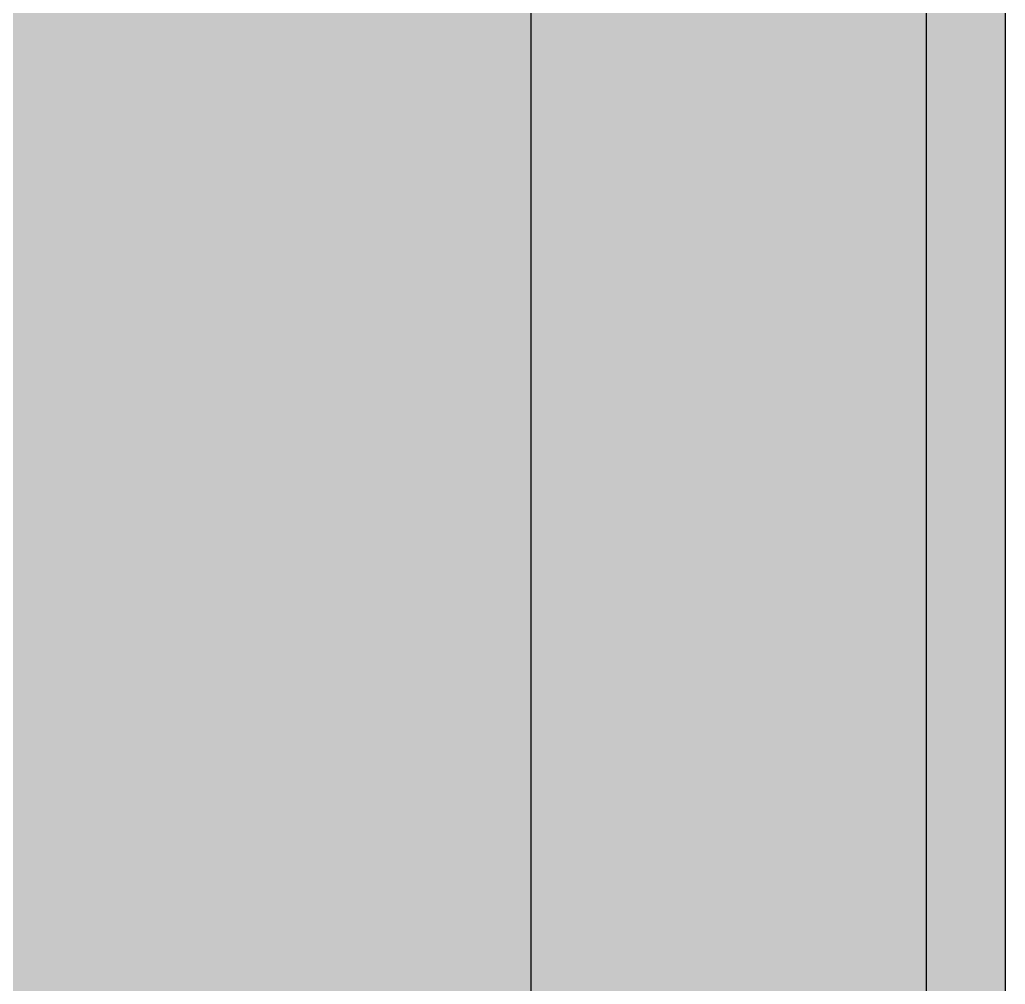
# Model space of a CAD drawing. Header units: millimetres. Extents: x 0 to 212, y 0 to 212.
# Drawn here: x 145.7 to 211.7, y 82.7 to 147.2 of the extents above; entities that cross this region are included whole.
import ezdxf

# ---------------------------------------------------------------- set-up
doc = ezdxf.new("R2010")
doc.units = ezdxf.units.MM

msp = doc.modelspace()

# ---------------------------------------------------------------- hatches: boundary and pattern name
for color, points in [(254, [(14.1633, 0.0536), (13.9878, 0.0533), (13.8125, 0.0559), (13.6373, 0.061), (13.462, 0.0686), (13.2893, 0.0787), (13.114, 0.0914), (12.9413, 0.1041), (12.7686, 0.1219), (12.5959, 0.1397), (12.4231, 0.16), (12.2504, 0.1829), (12.0777, 0.2057), (11.9075, 0.2337), (11.7373, 0.2616), (11.5672, 0.2921), (11.397, 0.3251), (11.2268, 0.3607), (11.0592, 0.3988), (10.8915, 0.4369), (10.7239, 0.4775), (10.5562, 0.5207), (10.3886, 0.5664), (10.2235, 0.6121), (10.0584, 0.6629), (9.8933, 0.7137), (9.7307, 0.7671), (9.5682, 0.8204), (9.4056, 0.8788), (9.2431, 0.9373), (9.083, 0.9982), (8.923, 1.0617), (8.763, 1.1252), (8.6055, 1.1938), (8.4455, 1.2624), (8.2906, 1.331), (8.1331, 1.4046), (7.9781, 1.4783), (7.8232, 1.5545), (7.6708, 1.6332), (7.5184, 1.7145), (7.366, 1.7958), (7.2161, 1.8796), (7.0663, 1.966), (6.919, 2.0523), (6.7716, 2.1438), (6.6243, 2.2352), (6.4795, 2.3266), (6.3348, 2.4232), (6.19, 2.5197), (6.0477, 2.6187), (5.908, 2.7178), (5.7683, 2.8194), (5.6286, 2.9235), (5.4915, 3.0302), (5.3543, 3.1369), (5.2197, 3.2461), (5.0851, 3.3579), (4.953, 3.4722), (4.8209, 3.5865), (4.6914, 3.7033), (4.5644, 3.8202), (4.4348, 3.9395), (4.3104, 4.0615), (4.1859, 4.1859), (4.0615, 4.3104), (3.9395, 4.4348), (3.8202, 4.5618), (3.7033, 4.6914), (3.5865, 4.8209), (3.4722, 4.953), (3.3579, 5.0851), (3.2487, 5.2197), (3.1369, 5.3543), (3.0302, 5.4915), (2.9235, 5.6286), (2.8194, 5.7683), (2.7178, 5.908), (2.6187, 6.0477), (2.5197, 6.19), (2.4232, 6.3348), (2.3266, 6.477), (2.2352, 6.6243), (2.1438, 6.7691), (2.0523, 6.9164), (1.966, 7.0663), (1.8796, 7.2161), (1.7958, 7.366), (1.7145, 7.5184), (1.6332, 7.6708), (1.5545, 7.8232), (1.4783, 7.9781), (1.4046, 8.1331), (1.331, 8.2906), (1.2598, 8.4455), (1.1913, 8.603), (1.1252, 8.763), (1.0592, 8.923), (0.9982, 9.083), (0.9373, 9.2431), (0.8763, 9.4056), (0.8204, 9.5682), (0.7645, 9.7307), (0.7112, 9.8933), (0.6604, 10.0584), (0.6121, 10.2235), (0.5639, 10.3911), (0.5207, 10.5562), (0.4775, 10.7239), (0.4343, 10.8915), (0.3962, 11.0592), (0.3607, 11.2268), (0.3251, 11.397), (0.2921, 11.5672), (0.2616, 11.7373), (0.2311, 11.9075), (0.2057, 12.0802), (0.1803, 12.2504), (0.1575, 12.4231), (0.1372, 12.5959), (0.1194, 12.7686), (0.1041, 12.9413), (0.0889, 13.1166), (0.0787, 13.2893), (0.0686, 13.4645), (0.061, 13.6373), (0.0559, 13.8125), (0.0508, 13.9878), (0.0508, 14.163), (0.0522, 197.6092), (0.0508, 197.7822), (0.0559, 197.9574), (0.061, 198.1327), (0.0686, 198.308), (0.0787, 198.4807), (0.0889, 198.6559), (0.1041, 198.8287), (0.1194, 199.0014), (0.1372, 199.1741), (0.1575, 199.3468), (0.1803, 199.5195), (0.2057, 199.6923), (0.2311, 199.8624), (0.2616, 200.0326), (0.2921, 200.2028), (0.3251, 200.373), (0.3607, 200.5432), (0.3962, 200.7108), (0.4343, 200.8784), (0.4775, 201.0461), (0.5207, 201.2137), (0.5639, 201.3814), (0.6121, 201.5465), (0.6604, 201.7116), (0.7112, 201.8767), (0.7645, 202.0392), (0.8204, 202.2018), (0.8763, 202.3643), (0.9373, 202.5269), (0.9982, 202.6869), (1.0592, 202.8469), (1.1252, 203.007), (1.1913, 203.1644), (1.2598, 203.3245), (1.331, 203.4794), (1.4046, 203.6369), (1.4783, 203.7918), (1.5545, 203.9468), (1.6332, 204.0992), (1.7145, 204.2516), (1.7958, 204.404), (1.8796, 204.5538), (1.966, 204.7037), (2.0523, 204.851), (2.1438, 204.9983), (2.2352, 205.1456), (2.3266, 205.2904), (2.4232, 205.4352), (2.5197, 205.58), (2.6187, 205.7222), (2.7178, 205.8619), (2.8194, 206.0016), (2.9235, 206.1413), (3.0302, 206.2785), (3.1369, 206.4156), (3.2487, 206.5503), (3.3579, 206.6849), (3.4722, 206.817), (3.5865, 206.949), (3.7033, 207.0786), (3.8202, 207.2056), (3.9395, 207.3351), (4.0615, 207.4596), (4.1859, 207.584), (4.3104, 207.7085), (4.4348, 207.8304), (4.5644, 207.9498), (4.6914, 208.0666), (4.8209, 208.1835), (4.953, 208.2978), (5.0851, 208.4121), (5.2197, 208.5213), (5.3543, 208.6331), (5.4915, 208.7397), (5.6286, 208.8464), (5.7683, 208.9506), (5.908, 209.0522), (6.0477, 209.1512), (6.19, 209.2503), (6.3348, 209.3468), (6.4795, 209.4433), (6.6243, 209.5348), (6.7716, 209.6262), (6.919, 209.7176), (7.0663, 209.804), (7.2161, 209.8904), (7.366, 209.9742), (7.5184, 210.0555), (7.6708, 210.1367), (7.8232, 210.2155), (7.9781, 210.2917), (8.1331, 210.3653), (8.2906, 210.439), (8.4455, 210.5101), (8.6055, 210.5787), (8.763, 210.6447), (8.923, 210.7108), (9.083, 210.7717), (9.2431, 210.8327), (9.4056, 210.8937), (9.5682, 210.9495), (9.7307, 211.0054), (9.8933, 211.0588), (10.0584, 211.1096), (10.2235, 211.1578), (10.3886, 211.2061), (10.5562, 211.2493), (10.7239, 211.2924), (10.8915, 211.3356), (11.0592, 211.3737), (11.2268, 211.4093), (11.397, 211.4448), (11.5672, 211.4779), (11.7373, 211.5083), (11.9075, 211.5388), (12.0777, 211.5642), (12.2504, 211.5896), (12.4231, 211.6125), (12.5959, 211.6328), (12.7686, 211.6506), (12.9413, 211.6658), (13.114, 211.6811), (13.2893, 211.6912), (13.462, 211.7014), (13.6373, 211.709), (13.8125, 211.7141), (13.9878, 211.7192), (14.163, 211.7192), (197.6078, 211.7203), (197.7822, 211.7192), (197.9574, 211.7141), (198.1327, 211.709), (198.3054, 211.7014), (198.4807, 211.6912), (198.6534, 211.6811), (198.8287, 211.6658), (199.0014, 211.6506), (199.1741, 211.6328), (199.3468, 211.6125), (199.5195, 211.5896), (199.6897, 211.5642), (199.8624, 211.5388), (200.0326, 211.5083), (200.2028, 211.4779), (200.373, 211.4448), (200.5432, 211.4093), (200.7108, 211.3737), (200.8784, 211.3356), (201.0461, 211.2924), (201.2137, 211.2493), (201.3788, 211.2061), (201.5465, 211.1578), (201.7116, 211.1096), (201.8767, 211.0588), (202.0392, 211.0054), (202.2018, 210.9495), (202.3643, 210.8937), (202.5269, 210.8327), (202.6869, 210.7717), (202.8469, 210.7108), (203.007, 210.6447), (203.167, 210.5787), (203.3245, 210.5101), (203.4794, 210.439), (203.6369, 210.3653), (203.7918, 210.2917), (203.9468, 210.2155), (204.0992, 210.1367), (204.2516, 210.0555), (204.404, 209.9742), (204.5538, 209.8904), (204.7037, 209.804), (204.8535, 209.7176), (205.0009, 209.6262), (205.1456, 209.5348), (205.293, 209.4433), (205.4352, 209.3468), (205.58, 209.2503), (205.7222, 209.1512), (205.8619, 209.0522), (206.0016, 208.9506), (206.1413, 208.8464), (206.2785, 208.7397), (206.4156, 208.6331), (206.5503, 208.5213), (206.6849, 208.4121), (206.817, 208.2978), (206.949, 208.1835), (207.0786, 208.0666), (207.2081, 207.9498), (207.3351, 207.8304), (207.4596, 207.7085), (207.584, 207.584), (207.7085, 207.4596), (207.8304, 207.3351), (207.9498, 207.2056), (208.0666, 207.0786), (208.1835, 206.949), (208.2978, 206.817), (208.4121, 206.6849), (208.5238, 206.5503), (208.6331, 206.4156), (208.7397, 206.2785), (208.8464, 206.1413), (208.9506, 206.0016), (209.0522, 205.8619), (209.1512, 205.7222), (209.2503, 205.58), (209.3468, 205.4352), (209.4433, 205.2904), (209.5348, 205.1456), (209.6262, 204.9983), (209.7176, 204.851), (209.804, 204.7037), (209.8904, 204.5538), (209.9742, 204.404), (210.0555, 204.2516), (210.1367, 204.0992), (210.2155, 203.9468), (210.2917, 203.7918), (210.3653, 203.6369), (210.439, 203.4794), (210.5076, 203.3245), (210.5762, 203.1644), (210.6447, 203.007), (210.7082, 202.8469), (210.7717, 202.6869), (210.8327, 202.5269), (210.8911, 202.3643), (210.9495, 202.2018), (211.0029, 202.0392), (211.0562, 201.8767), (211.107, 201.7116), (211.1578, 201.5465), (211.2035, 201.3814), (211.2493, 201.2137), (211.2924, 201.0461), (211.3331, 200.8784), (211.3712, 200.7108), (211.4093, 200.5432), (211.4448, 200.373), (211.4779, 200.2028), (211.5083, 200.0326), (211.5363, 199.8624), (211.5642, 199.6923), (211.5871, 199.5195), (211.6099, 199.3468), (211.6303, 199.1741), (211.648, 199.0014), (211.6658, 198.8287), (211.6785, 198.6559), (211.6912, 198.4807), (211.7014, 198.308), (211.709, 198.1327), (211.7141, 197.9574), (211.7166, 197.7822), (211.7166, 197.6069), (211.7189, 14.1647), (211.7166, 13.9878), (211.7141, 13.8125), (211.709, 13.6373), (211.7014, 13.4645), (211.6912, 13.2893), (211.6785, 13.1166), (211.6658, 12.9413), (211.648, 12.7686), (211.6303, 12.5959), (211.6099, 12.4231), (211.5871, 12.2504), (211.5642, 12.0802), (211.5363, 11.9075), (211.5083, 11.7373), (211.4779, 11.5672), (211.4448, 11.397), (211.4093, 11.2268), (211.3712, 11.0592), (211.3331, 10.8915), (211.2924, 10.7239), (211.2493, 10.5562), (211.2035, 10.3911), (211.1578, 10.2235), (211.107, 10.0584), (211.0562, 9.8933), (211.0029, 9.7307), (210.9495, 9.5682), (210.8911, 9.4056), (210.8327, 9.2431), (210.7717, 9.083), (210.7082, 8.923), (210.6447, 8.763), (210.5762, 8.603), (210.5076, 8.4455), (210.439, 8.2906), (210.3653, 8.1331), (210.2917, 7.9781), (210.2155, 7.8232), (210.1367, 7.6708), (210.0555, 7.5184), (209.9742, 7.366), (209.8904, 7.2161), (209.804, 7.0663), (209.7176, 6.9164), (209.6262, 6.7691), (209.5348, 6.6243), (209.4433, 6.477), (209.3468, 6.3348), (209.2503, 6.19), (209.1512, 6.0477), (209.0522, 5.908), (208.9506, 5.7683), (208.8464, 5.6286), (208.7397, 5.4915), (208.6331, 5.3543), (208.5238, 5.2197), (208.4121, 5.0851), (208.2978, 4.953), (208.1835, 4.8209), (208.0666, 4.6914), (207.9498, 4.5618), (207.8304, 4.4348), (207.7085, 4.3104), (207.584, 4.1859), (207.4596, 4.0615), (207.3351, 3.9395), (207.2081, 3.8202), (207.0786, 3.7033), (206.949, 3.5865), (206.817, 3.4722), (206.6849, 3.3579), (206.5503, 3.2461), (206.4156, 3.1369), (206.2785, 3.0302), (206.1413, 2.9235), (206.0016, 2.8194), (205.8619, 2.7178), (205.7222, 2.6187), (205.58, 2.5197), (205.4352, 2.4232), (205.293, 2.3266), (205.1456, 2.2352), (205.0009, 2.1438), (204.8535, 2.0523), (204.7037, 1.966), (204.5538, 1.8796), (204.404, 1.7958), (204.2516, 1.7145), (204.0992, 1.6332), (203.9468, 1.5545), (203.7918, 1.4783), (203.6369, 1.4046), (203.4794, 1.331), (203.3245, 1.2624), (203.167, 1.1938), (203.007, 1.1252), (202.8469, 1.0617), (202.6869, 0.9982), (202.5269, 0.9373), (202.3643, 0.8788), (202.2018, 0.8204), (202.0392, 0.7671), (201.8767, 0.7137), (201.7116, 0.6629), (201.5465, 0.6121), (201.3788, 0.5664), (201.2137, 0.5207), (201.0461, 0.4775), (200.8784, 0.4369), (200.7108, 0.3988), (200.5432, 0.3607), (200.373, 0.3251), (200.2028, 0.2921), (200.0326, 0.2616), (199.8624, 0.2337), (199.6897, 0.2057), (199.5195, 0.1829), (199.3468, 0.16), (199.1741, 0.1397), (199.0014, 0.1219), (198.8287, 0.1041), (198.6534, 0.0914), (198.4807, 0.0787), (198.3054, 0.0686), (198.1327, 0.061), (197.9574, 0.0559), (197.7822, 0.0533), (197.6069, 0.0533)]), (144, [(14.1633, 5.3453), (13.9344, 5.3467), (13.7084, 5.3543), (13.4849, 5.3696), (13.2613, 5.3899), (13.0378, 5.4153), (12.8194, 5.4458), (12.6009, 5.4813), (12.385, 5.522), (12.1717, 5.5702), (11.9583, 5.621), (11.7475, 5.6794), (11.5392, 5.7404), (11.3335, 5.8064), (11.1303, 5.8801), (10.9296, 5.9563), (10.729, 6.0376), (10.5334, 6.1239), (10.3378, 6.2128), (10.1473, 6.3094), (9.9593, 6.4084), (9.7714, 6.5126), (9.5885, 6.6218), (9.4082, 6.7335), (9.2304, 6.8504), (9.0576, 6.9698), (8.8849, 7.0968), (8.7173, 7.2238), (8.5522, 7.3584), (8.3896, 7.4955), (8.2321, 7.6352), (8.0772, 7.78), (7.9273, 7.9273), (7.7775, 8.0772), (7.6352, 8.2321), (7.493, 8.3922), (7.3558, 8.5522), (7.2238, 8.7173), (7.0942, 8.8875), (6.9698, 9.0576), (6.8504, 9.2329), (6.7335, 9.4107), (6.6192, 9.591), (6.5126, 9.7739), (6.4084, 9.9593), (6.3068, 10.1473), (6.2128, 10.3403), (6.1214, 10.5334), (6.035, 10.7315), (5.9538, 10.9296), (5.8776, 11.1303), (5.8064, 11.3335), (5.7404, 11.5418), (5.6769, 11.75), (5.621, 11.9583), (5.5677, 12.1717), (5.522, 12.385), (5.4813, 12.6009), (5.4432, 12.8194), (5.4127, 13.0404), (5.3873, 13.2613), (5.3696, 13.4849), (5.3543, 13.7084), (5.3467, 13.937), (5.3416, 14.163), (5.3439, 197.6092), (5.3467, 197.8355), (5.3543, 198.0616), (5.3696, 198.2851), (5.3873, 198.5086), (5.4127, 198.7321), (5.4432, 198.9506), (5.4813, 199.169), (5.522, 199.3849), (5.5677, 199.5983), (5.621, 199.8116), (5.6769, 200.0225), (5.7404, 200.2307), (5.8064, 200.4365), (5.8776, 200.6397), (5.9538, 200.8403), (6.035, 201.041), (6.1214, 201.2366), (6.2128, 201.4322), (6.3068, 201.6227), (6.4084, 201.8106), (6.5126, 201.9986), (6.6192, 202.1815), (6.7335, 202.3618), (6.8504, 202.5396), (6.9698, 202.7123), (7.0942, 202.885), (7.2238, 203.0527), (7.3558, 203.2178), (7.493, 203.3803), (7.6352, 203.5378), (7.7775, 203.6928), (7.9273, 203.8426), (8.0772, 203.9925), (8.2321, 204.1347), (8.3896, 204.277), (8.5522, 204.4141), (8.7173, 204.5462), (8.8849, 204.6757), (9.0576, 204.8002), (9.2304, 204.9196), (9.4082, 205.0364), (9.5885, 205.1507), (9.7714, 205.2574), (9.9593, 205.3615), (10.1473, 205.4631), (10.3378, 205.5571), (10.5334, 205.6486), (10.729, 205.7349), (10.9296, 205.8162), (11.1303, 205.8924), (11.3335, 205.9635), (11.5392, 206.0296), (11.7475, 206.0931), (11.9583, 206.1489), (12.1717, 206.2023), (12.385, 206.248), (12.6009, 206.2886), (12.8194, 206.3267), (13.0378, 206.3572), (13.2613, 206.3826), (13.4849, 206.4004), (13.7084, 206.4156), (13.9344, 206.4233), (14.163, 206.4283), (197.6078, 206.4286), (197.833, 206.4233), (198.0616, 206.4156), (198.2851, 206.4004), (198.5086, 206.3826), (198.7296, 206.3572), (198.9506, 206.3267), (199.169, 206.2886), (199.3849, 206.248), (199.5983, 206.2023), (199.8116, 206.1489), (200.0199, 206.0931), (200.2282, 206.0296), (200.4365, 205.9635), (200.6397, 205.8924), (200.8403, 205.8162), (201.0385, 205.7349), (201.2366, 205.6486), (201.4296, 205.5571), (201.6227, 205.4631), (201.8106, 205.3615), (201.996, 205.2574), (202.1789, 205.1507), (202.3593, 205.0364), (202.5371, 204.9196), (202.7123, 204.8002), (202.8825, 204.6757), (203.0527, 204.5462), (203.2178, 204.4141), (203.3778, 204.277), (203.5378, 204.1347), (203.6928, 203.9925), (203.8426, 203.8426), (203.9899, 203.6928), (204.1347, 203.5378), (204.2744, 203.3803), (204.4116, 203.2178), (204.5462, 203.0527), (204.6732, 202.885), (204.8002, 202.7123), (204.9196, 202.5396), (205.0364, 202.3618), (205.1482, 202.1815), (205.2574, 201.9986), (205.3615, 201.8106), (205.4606, 201.6227), (205.5571, 201.4322), (205.646, 201.2366), (205.7324, 201.041), (205.8137, 200.8403), (205.8899, 200.6397), (205.9635, 200.4365), (206.0296, 200.2307), (206.0905, 200.0225), (206.1489, 199.8116), (206.1997, 199.5983), (206.248, 199.3849), (206.2886, 199.169), (206.3242, 198.9506), (206.3547, 198.7321), (206.3801, 198.5086), (206.4004, 198.2851), (206.4156, 198.0616), (206.4233, 197.8355), (206.4258, 197.6069), (206.4272, 14.1647), (206.4233, 13.937), (206.4156, 13.7084), (206.4004, 13.4849), (206.3801, 13.2613), (206.3547, 13.0404), (206.3242, 12.8194), (206.2886, 12.6009), (206.248, 12.385), (206.1997, 12.1717), (206.1489, 11.9583), (206.0905, 11.75), (206.0296, 11.5418), (205.9635, 11.3335), (205.8899, 11.1303), (205.8137, 10.9296), (205.7324, 10.7315), (205.646, 10.5334), (205.5571, 10.3403), (205.4606, 10.1473), (205.3615, 9.9593), (205.2574, 9.7739), (205.1482, 9.591), (205.0364, 9.4107), (204.9196, 9.2329), (204.8002, 9.0576), (204.6732, 8.8875), (204.5462, 8.7173), (204.4116, 8.5522), (204.2744, 8.3922), (204.1347, 8.2321), (203.9899, 8.0772), (203.8426, 7.9273), (203.6928, 7.78), (203.5378, 7.6352), (203.3778, 7.4955), (203.2178, 7.3584), (203.0527, 7.2238), (202.8825, 7.0968), (202.7123, 6.9698), (202.5371, 6.8504), (202.3593, 6.7335), (202.1789, 6.6218), (201.996, 6.5126), (201.8106, 6.4084), (201.6227, 6.3094), (201.4296, 6.2128), (201.2366, 6.1239), (201.0385, 6.0376), (200.8403, 5.9563), (200.6397, 5.8801), (200.4365, 5.8064), (200.2282, 5.7404), (200.0199, 5.6794), (199.8116, 5.621), (199.5983, 5.5702), (199.3849, 5.522), (199.169, 5.4813), (198.9506, 5.4458), (198.7296, 5.4153), (198.5086, 5.3899), (198.2851, 5.3696), (198.0616, 5.3543), (197.833, 5.3467), (197.6069, 5.3442)]), (254, [(31.8022, 179.9703), (179.9689, 179.9703), (179.9689, 31.8036), (31.8022, 31.8036)])]:
    msp.add_hatch(color=color).paths.add_polyline_path(points)
h = msp.add_hatch(color=59)
edge = h.paths.add_edge_path()
edge.add_line((158.2279, 84.7905), (158.5493, 84.7928))
edge.add_line((158.5493, 84.7928), (158.8694, 84.8004))
edge.add_line((158.8694, 84.8004), (159.1843, 84.8157))
edge.add_line((159.1843, 84.8157), (159.4942, 84.8385))
edge.add_line((159.4942, 84.8385), (159.8016, 84.8639))
edge.add_line((159.8016, 84.8639), (160.1064, 84.8995))
edge.add_line((160.1064, 84.8995), (160.4061, 84.9401))
edge.add_line((160.4061, 84.9401), (160.7033, 84.9859))
edge.add_line((160.7033, 84.9859), (160.9954, 85.0417))
edge.add_line((160.9954, 85.0417), (161.2824, 85.1027))
edge.add_line((161.2824, 85.1027), (161.5669, 85.1687))
edge.add_line((161.5669, 85.1687), (161.8463, 85.2449))
edge.add_line((161.8463, 85.2449), (162.1206, 85.3288))
edge.add_line((162.1206, 85.3288), (162.3924, 85.4177))
edge.add_line((162.3924, 85.4177), (162.6591, 85.5142))
edge.add_line((162.6591, 85.5142), (162.9232, 85.6209))
edge.add_line((162.9232, 85.6209), (163.1823, 85.7326))
edge.add_line((163.1823, 85.7326), (163.4363, 85.852))
edge.add_line((163.4363, 85.852), (163.6852, 85.9815))
edge.add_line((163.6852, 85.9815), (163.9291, 86.1187))
edge.add_line((163.9291, 86.1187), (164.1704, 86.2635))
edge.add_line((164.1704, 86.2635), (164.4066, 86.4159))
edge.add_line((164.4066, 86.4159), (164.6377, 86.5784))
edge.add_line((164.6377, 86.5784), (164.8638, 86.7486))
edge.add_line((164.8638, 86.7486), (165.0873, 86.9264))
edge.add_line((165.0873, 86.9264), (165.3032, 87.1144))
edge.add_line((165.3032, 87.1144), (165.5166, 87.3125))
edge.add_line((165.5166, 87.3125), (165.7248, 87.5182))
edge.add_line((165.7248, 87.5182), (165.928, 87.7316))
edge.add_line((165.928, 87.7316), (166.1236, 87.9551))
edge.add_line((166.1236, 87.9551), (166.3167, 88.1888))
edge.add_line((166.3167, 88.1888), (166.5046, 88.4326))
edge.add_line((166.5046, 88.4326), (166.6875, 88.6841))
edge.add_line((166.6875, 88.6841), (166.8653, 88.9483))
edge.add_line((166.8653, 88.9483), (167.038, 89.22))
edge.add_line((167.038, 89.22), (167.2057, 89.502))
edge.add_line((167.2057, 89.502), (167.3682, 89.7941))
edge.add_line((167.3682, 89.7941), (167.5232, 90.0963))
edge.add_line((167.5232, 90.0963), (167.6756, 90.4088))
edge.add_line((167.6756, 90.4088), (167.8203, 90.7339))
edge.add_line((167.8203, 90.7339), (167.9626, 91.0666))
edge.add_line((167.9626, 91.0666), (168.0972, 91.4121))
edge.add_line((168.0972, 91.4121), (168.2267, 91.7677))
edge.add_line((168.2267, 91.7677), (168.3512, 92.1334))
edge.add_line((168.3512, 92.1334), (168.468, 92.5093))
edge.add_line((168.468, 92.5093), (168.5823, 92.898))
edge.add_line((168.5823, 92.898), (168.689, 93.2993))
edge.add_line((168.689, 93.2993), (168.7906, 93.7108))
edge.add_line((168.7906, 93.7108), (168.8846, 94.1324))
edge.add_line((168.8846, 94.1324), (168.976, 94.5667))
edge.add_line((168.976, 94.5667), (169.0599, 95.0112))
edge.add_line((169.0599, 95.0112), (169.1361, 95.471))
edge.add_line((169.1361, 95.471), (169.2097, 95.9409))
edge.add_line((169.2097, 95.9409), (169.2732, 96.4209))
edge.add_line((169.2732, 96.4209), (169.3342, 96.9162))
edge.add_line((169.3342, 96.9162), (169.3875, 97.4217))
edge.add_line((169.3875, 97.4217), (169.4358, 97.9424))
edge.add_line((169.4358, 97.9424), (169.4764, 98.4733))
edge.add_line((169.4764, 98.4733), (169.512, 99.0168))
edge.add_line((169.512, 99.0168), (169.5399, 99.5756))
edge.add_line((169.5399, 99.5756), (169.5628, 100.1446))
edge.add_line((169.5628, 100.1446), (169.5806, 100.7288))
edge.add_line((169.5806, 100.7288), (169.5882, 101.3231))
edge.add_line((169.5882, 101.3231), (169.5933, 101.9327))
edge.add_line((169.5933, 101.9327), (169.5882, 102.5423))
edge.add_line((169.5882, 102.5423), (169.5806, 103.1392))
edge.add_line((169.5806, 103.1392), (169.5628, 103.7209))
edge.add_line((169.5628, 103.7209), (169.5399, 104.2924))
edge.add_line((169.5399, 104.2924), (169.512, 104.8487))
edge.add_line((169.512, 104.8487), (169.4764, 105.3922))
edge.add_line((169.4764, 105.3922), (169.4358, 105.9256))
edge.add_line((169.4358, 105.9256), (169.3875, 106.4438))
edge.add_line((169.3875, 106.4438), (169.3342, 106.9518))
edge.add_line((169.3342, 106.9518), (169.2732, 107.4445))
edge.add_line((169.2732, 107.4445), (169.2097, 107.9271))
edge.add_line((169.2097, 107.9271), (169.1361, 108.397))
edge.add_line((169.1361, 108.397), (169.0599, 108.8542))
edge.add_line((169.0599, 108.8542), (168.976, 109.3013))
edge.add_line((168.976, 109.3013), (168.8846, 109.7356))
edge.add_line((168.8846, 109.7356), (168.7906, 110.1573))
edge.add_line((168.7906, 110.1573), (168.689, 110.5687))
edge.add_line((168.689, 110.5687), (168.5823, 110.9701))
edge.add_line((168.5823, 110.9701), (168.468, 111.3561))
edge.add_line((168.468, 111.3561), (168.3512, 111.7346))
edge.add_line((168.3512, 111.7346), (168.2267, 112.1004))
edge.add_line((168.2267, 112.1004), (168.0972, 112.456))
edge.add_line((168.0972, 112.456), (167.9626, 112.8014))
edge.add_line((167.9626, 112.8014), (167.8203, 113.1341))
edge.add_line((167.8203, 113.1341), (167.6756, 113.4593))
edge.add_line((167.6756, 113.4593), (167.5232, 113.7717))
edge.add_line((167.5232, 113.7717), (167.3682, 114.0739))
edge.add_line((167.3682, 114.0739), (167.2057, 114.366))
edge.add_line((167.2057, 114.366), (167.038, 114.648))
edge.add_line((167.038, 114.648), (166.8653, 114.9198))
edge.add_line((166.8653, 114.9198), (166.6875, 115.1839))
edge.add_line((166.6875, 115.1839), (166.5046, 115.4354))
edge.add_line((166.5046, 115.4354), (166.3167, 115.6792))
edge.add_line((166.3167, 115.6792), (166.1236, 115.9129))
edge.add_line((166.1236, 115.9129), (165.928, 116.1364))
edge.add_line((165.928, 116.1364), (165.7248, 116.3498))
edge.add_line((165.7248, 116.3498), (165.5166, 116.5555))
edge.add_line((165.5166, 116.5555), (165.3032, 116.7536))
edge.add_line((165.3032, 116.7536), (165.0873, 116.9416))
edge.add_line((165.0873, 116.9416), (164.8638, 117.1194))
edge.add_line((164.8638, 117.1194), (164.6377, 117.2896))
edge.add_line((164.6377, 117.2896), (164.4066, 117.4521))
edge.add_line((164.4066, 117.4521), (164.1704, 117.6045))
edge.add_line((164.1704, 117.6045), (163.9291, 117.7493))
edge.add_line((163.9291, 117.7493), (163.6852, 117.8865))
edge.add_line((163.6852, 117.8865), (163.4363, 118.016))
edge.add_line((163.4363, 118.016), (163.1823, 118.1354))
edge.add_line((163.1823, 118.1354), (162.9232, 118.2472))
edge.add_line((162.9232, 118.2472), (162.6591, 118.3538))
edge.add_line((162.6591, 118.3538), (162.3924, 118.4504))
edge.add_line((162.3924, 118.4504), (162.1206, 118.5418))
edge.add_line((162.1206, 118.5418), (161.8463, 118.6231))
edge.add_line((161.8463, 118.6231), (161.5669, 118.6993))
edge.add_line((161.5669, 118.6993), (161.2824, 118.7653))
edge.add_line((161.2824, 118.7653), (160.9954, 118.8263))
edge.add_line((160.9954, 118.8263), (160.7033, 118.8822))
edge.add_line((160.7033, 118.8822), (160.4061, 118.9279))
edge.add_line((160.4061, 118.9279), (160.1064, 118.9685))
edge.add_line((160.1064, 118.9685), (159.8016, 119.0041))
edge.add_line((159.8016, 119.0041), (159.4942, 119.0295))
edge.add_line((159.4942, 119.0295), (159.1843, 119.0523))
edge.add_line((159.1843, 119.0523), (158.8694, 119.0676))
edge.add_line((158.8694, 119.0676), (158.5493, 119.0752))
edge.add_line((158.5493, 119.0752), (158.2268, 119.0777))
edge.add_line((158.2268, 119.0777), (157.9042, 119.0752))
edge.add_line((157.9042, 119.0752), (157.5841, 119.0676))
edge.add_line((157.5841, 119.0676), (157.2692, 119.0523))
edge.add_line((157.2692, 119.0523), (156.9593, 119.0295))
edge.add_line((156.9593, 119.0295), (156.6494, 119.0041))
edge.add_line((156.6494, 119.0041), (156.3472, 118.9685))
edge.add_line((156.3472, 118.9685), (156.0474, 118.9279))
edge.add_line((156.0474, 118.9279), (155.7503, 118.8822))
edge.add_line((155.7503, 118.8822), (155.4582, 118.8263))
edge.add_line((155.4582, 118.8263), (155.1711, 118.7653))
edge.add_line((155.1711, 118.7653), (154.8867, 118.6993))
edge.add_line((154.8867, 118.6993), (154.6073, 118.6231))
edge.add_line((154.6073, 118.6231), (154.3304, 118.5418))
edge.add_line((154.3304, 118.5418), (154.0612, 118.4504))
edge.add_line((154.0612, 118.4504), (153.7919, 118.3538))
edge.add_line((153.7919, 118.3538), (153.5303, 118.2472))
edge.add_line((153.5303, 118.2472), (153.2712, 118.1354))
edge.add_line((153.2712, 118.1354), (153.0172, 118.016))
edge.add_line((153.0172, 118.016), (152.7683, 117.8865))
edge.add_line((152.7683, 117.8865), (152.5219, 117.7493))
edge.add_line((152.5219, 117.7493), (152.2832, 117.6045))
edge.add_line((152.2832, 117.6045), (152.0469, 117.4521))
edge.add_line((152.0469, 117.4521), (151.8158, 117.2896))
edge.add_line((151.8158, 117.2896), (151.5872, 117.1194))
edge.add_line((151.5872, 117.1194), (151.3662, 116.9416))
edge.add_line((151.3662, 116.9416), (151.1478, 116.7536))
edge.add_line((151.1478, 116.7536), (150.937, 116.5555))
edge.add_line((150.937, 116.5555), (150.7287, 116.3498))
edge.add_line((150.7287, 116.3498), (150.5255, 116.1364))
edge.add_line((150.5255, 116.1364), (150.3274, 115.9129))
edge.add_line((150.3274, 115.9129), (150.1343, 115.6792))
edge.add_line((150.1343, 115.6792), (149.9489, 115.4354))
edge.add_line((149.9489, 115.4354), (149.766, 115.1839))
edge.add_line((149.766, 115.1839), (149.5882, 114.9198))
edge.add_line((149.5882, 114.9198), (149.4155, 114.648))
edge.add_line((149.4155, 114.648), (149.2479, 114.366))
edge.add_line((149.2479, 114.366), (149.0853, 114.0739))
edge.add_line((149.0853, 114.0739), (148.9278, 113.7717))
edge.add_line((148.9278, 113.7717), (148.778, 113.4593))
edge.add_line((148.778, 113.4593), (148.6306, 113.1341))
edge.add_line((148.6306, 113.1341), (148.4909, 112.8014))
edge.add_line((148.4909, 112.8014), (148.3563, 112.456))
edge.add_line((148.3563, 112.456), (148.2268, 112.1004))
edge.add_line((148.2268, 112.1004), (148.1023, 111.7346))
edge.add_line((148.1023, 111.7346), (147.9829, 111.3561))
edge.add_line((147.9829, 111.3561), (147.8712, 110.9701))
edge.add_line((147.8712, 110.9701), (147.7645, 110.5687))
edge.add_line((147.7645, 110.5687), (147.6629, 110.1573))
edge.add_line((147.6629, 110.1573), (147.5664, 109.7356))
edge.add_line((147.5664, 109.7356), (147.4775, 109.3013))
edge.add_line((147.4775, 109.3013), (147.3937, 108.8542))
edge.add_line((147.3937, 108.8542), (147.3175, 108.397))
edge.add_line((147.3175, 108.397), (147.2438, 107.9271))
edge.add_line((147.2438, 107.9271), (147.1778, 107.4445))
edge.add_line((147.1778, 107.4445), (147.1193, 106.9518))
edge.add_line((147.1193, 106.9518), (147.066, 106.4438))
edge.add_line((147.066, 106.4438), (147.0177, 105.9256))
edge.add_line((147.0177, 105.9256), (146.9771, 105.3922))
edge.add_line((146.9771, 105.3922), (146.9415, 104.8487))
edge.add_line((146.9415, 104.8487), (146.9111, 104.2924))
edge.add_line((146.9111, 104.2924), (146.8907, 103.7209))
edge.add_line((146.8907, 103.7209), (146.873, 103.1392))
edge.add_line((146.873, 103.1392), (146.8628, 102.5423))
edge.add_line((146.8628, 102.5423), (146.8603, 101.9327))
edge.add_line((146.8603, 101.9327), (146.8628, 101.3536))
edge.add_line((146.8628, 101.3536), (146.873, 100.7847))
edge.add_line((146.873, 100.7847), (146.8907, 100.2259))
edge.add_line((146.8907, 100.2259), (146.9111, 99.6798))
edge.add_line((146.9111, 99.6798), (146.9415, 99.1438))
edge.add_line((146.9415, 99.1438), (146.9771, 98.6206))
edge.add_line((146.9771, 98.6206), (147.0177, 98.1075))
edge.add_line((147.0177, 98.1075), (147.066, 97.6046))
edge.add_line((147.066, 97.6046), (147.1193, 97.1144))
edge.add_line((147.1193, 97.1144), (147.1778, 96.6343))
edge.add_line((147.1778, 96.6343), (147.2438, 96.1644))
edge.add_line((147.2438, 96.1644), (147.3175, 95.7072))
edge.add_line((147.3175, 95.7072), (147.3937, 95.2576))
edge.add_line((147.3937, 95.2576), (147.4775, 94.8207))
edge.add_line((147.4775, 94.8207), (147.5664, 94.394))
edge.add_line((147.5664, 94.394), (147.6629, 93.9775))
edge.add_line((147.6629, 93.9775), (147.7645, 93.5711))
edge.add_line((147.7645, 93.5711), (147.8712, 93.1748))
edge.add_line((147.8712, 93.1748), (147.9829, 92.7887))
edge.add_line((147.9829, 92.7887), (148.1023, 92.4154))
edge.add_line((148.1023, 92.4154), (148.2268, 92.0496))
edge.add_line((148.2268, 92.0496), (148.3563, 91.694))
edge.add_line((148.3563, 91.694), (148.4909, 91.3486))
edge.add_line((148.4909, 91.3486), (148.6306, 91.0107))
edge.add_line((148.6306, 91.0107), (148.778, 90.6856))
edge.add_line((148.778, 90.6856), (148.9278, 90.3707))
edge.add_line((148.9278, 90.3707), (149.0853, 90.0633))
edge.add_line((149.0853, 90.0633), (149.2479, 89.7661))
edge.add_line((149.2479, 89.7661), (149.4155, 89.4766))
edge.add_line((149.4155, 89.4766), (149.5882, 89.1997))
edge.add_line((149.5882, 89.1997), (149.766, 88.9305))
edge.add_line((149.766, 88.9305), (149.9489, 88.6714))
edge.add_line((149.9489, 88.6714), (150.1343, 88.4199))
edge.add_line((150.1343, 88.4199), (150.3274, 88.1786))
edge.add_line((150.3274, 88.1786), (150.5255, 87.945))
edge.add_line((150.5255, 87.945), (150.7287, 87.7214))
edge.add_line((150.7287, 87.7214), (150.937, 87.5081))
edge.add_line((150.937, 87.5081), (151.1478, 87.3023))
edge.add_line((151.1478, 87.3023), (151.3662, 87.1042))
edge.add_line((151.3662, 87.1042), (151.5872, 86.9163))
edge.add_line((151.5872, 86.9163), (151.8158, 86.7359))
edge.add_line((151.8158, 86.7359), (152.0469, 86.5632))
edge.add_line((152.0469, 86.5632), (152.2832, 86.4006))
edge.add_line((152.2832, 86.4006), (152.5219, 86.2457))
edge.add_line((152.5219, 86.2457), (152.7683, 86.0984))
edge.add_line((152.7683, 86.0984), (153.0172, 85.9612))
edge.add_line((153.0172, 85.9612), (153.2712, 85.8317))
edge.add_line((153.2712, 85.8317), (153.5303, 85.7098))
edge.add_line((153.5303, 85.7098), (153.7919, 85.5955))
edge.add_line((153.7919, 85.5955), (154.0612, 85.4888))
edge.add_line((154.0612, 85.4888), (154.3304, 85.3897))
edge.add_line((154.3304, 85.3897), (154.6073, 85.2983))
edge.add_line((154.6073, 85.2983), (154.8867, 85.217))
edge.add_line((154.8867, 85.217), (155.1711, 85.1408))
edge.add_line((155.1711, 85.1408), (155.4582, 85.0722))
edge.add_line((155.4582, 85.0722), (155.7503, 85.0138))
edge.add_line((155.7503, 85.0138), (156.0474, 84.9605))
edge.add_line((156.0474, 84.9605), (156.3472, 84.9147))
edge.add_line((156.3472, 84.9147), (156.6494, 84.8766))
edge.add_line((156.6494, 84.8766), (156.9593, 84.8436))
edge.add_line((156.9593, 84.8436), (157.2692, 84.8208))
edge.add_line((157.2692, 84.8208), (157.5841, 84.803))
edge.add_line((157.5841, 84.803), (157.9042, 84.7928))
edge.add_line((157.9042, 84.7928), (158.2268, 84.7903))
edge = h.paths.add_edge_path(flags=16)
edge.add_line((158.2279, 113.9373), (158.3919, 113.9342))
edge.add_line((158.3919, 113.9342), (158.5544, 113.9292))
edge.add_line((158.5544, 113.9292), (158.7144, 113.9215))
edge.add_line((158.7144, 113.9215), (158.8694, 113.9088))
edge.add_line((158.8694, 113.9088), (159.0218, 113.8936))
edge.add_line((159.0218, 113.8936), (159.1742, 113.8733))
edge.add_line((159.1742, 113.8733), (159.3215, 113.8504))
edge.add_line((159.3215, 113.8504), (159.4663, 113.8225))
edge.add_line((159.4663, 113.8225), (159.6085, 113.7895))
edge.add_line((159.6085, 113.7895), (159.7457, 113.7539))
edge.add_line((159.7457, 113.7539), (159.8828, 113.7107))
edge.add_line((159.8828, 113.7107), (160.0149, 113.6675))
edge.add_line((160.0149, 113.6675), (160.147, 113.6167))
edge.add_line((160.147, 113.6167), (160.274, 113.5609))
edge.add_line((160.274, 113.5609), (160.3985, 113.4999))
edge.add_line((160.3985, 113.4999), (160.5204, 113.4364))
edge.add_line((160.5204, 113.4364), (160.6398, 113.3653))
edge.add_line((160.6398, 113.3653), (160.7566, 113.2891))
edge.add_line((160.7566, 113.2891), (160.8684, 113.2078))
edge.add_line((160.8684, 113.2078), (160.9801, 113.1214))
edge.add_line((160.9801, 113.1214), (161.0893, 113.03))
edge.add_line((161.0893, 113.03), (161.1935, 112.9309))
edge.add_line((161.1935, 112.9309), (161.2951, 112.8268))
edge.add_line((161.2951, 112.8268), (161.3967, 112.7176))
edge.add_line((161.3967, 112.7176), (161.4932, 112.6007))
edge.add_line((161.4932, 112.6007), (161.5872, 112.4788))
edge.add_line((161.5872, 112.4788), (161.6786, 112.3493))
edge.add_line((161.6786, 112.3493), (161.7701, 112.2121))
edge.add_line((161.7701, 112.2121), (161.8564, 112.0699))
edge.add_line((161.8564, 112.0699), (161.9402, 111.9226))
edge.add_line((161.9402, 111.9226), (162.0215, 111.7651))
edge.add_line((162.0215, 111.7651), (162.1003, 111.6025))
edge.add_line((162.1003, 111.6025), (162.1765, 111.4323))
edge.add_line((162.1765, 111.4323), (162.2501, 111.2545))
edge.add_line((162.2501, 111.2545), (162.3212, 111.0691))
edge.add_line((162.3212, 111.0691), (162.3873, 110.8761))
edge.add_line((162.3873, 110.8761), (162.4533, 110.6754))
edge.add_line((162.4533, 110.6754), (162.5168, 110.4697))
edge.add_line((162.5168, 110.4697), (162.5778, 110.2538))
edge.add_line((162.5778, 110.2538), (162.6362, 110.0277))
edge.add_line((162.6362, 110.0277), (162.6921, 109.7966))
edge.add_line((162.6921, 109.7966), (162.7454, 109.5578))
edge.add_line((162.7454, 109.5578), (162.7962, 109.3089))
edge.add_line((162.7962, 109.3089), (162.8445, 109.0498))
edge.add_line((162.8445, 109.0498), (162.8902, 108.7857))
edge.add_line((162.8902, 108.7857), (162.9334, 108.5113))
edge.add_line((162.9334, 108.5113), (162.974, 108.2269))
edge.add_line((162.974, 108.2269), (163.0121, 107.9348))
edge.add_line((163.0121, 107.9348), (163.0477, 107.6325))
edge.add_line((163.0477, 107.6325), (163.0807, 107.3226))
edge.add_line((163.0807, 107.3226), (163.1137, 107.0026))
edge.add_line((163.1137, 107.0026), (163.1417, 106.6724))
edge.add_line((163.1417, 106.6724), (163.1671, 106.3346))
edge.add_line((163.1671, 106.3346), (163.1925, 105.984))
edge.add_line((163.1925, 105.984), (163.2153, 105.6259))
edge.add_line((163.2153, 105.6259), (163.2331, 105.2576))
edge.add_line((163.2331, 105.2576), (163.2509, 104.8791))
edge.add_line((163.2509, 104.8791), (163.2661, 104.488))
edge.add_line((163.2661, 104.488), (163.2788, 104.0892))
edge.add_line((163.2788, 104.0892), (163.289, 103.6803))
edge.add_line((163.289, 103.6803), (163.2966, 103.2586))
edge.add_line((163.2966, 103.2586), (163.3017, 102.8268))
edge.add_line((163.3017, 102.8268), (163.3042, 102.3849))
edge.add_line((163.3042, 102.3849), (163.3068, 101.9327))
edge.add_line((163.3068, 101.9327), (163.3042, 101.5187))
edge.add_line((163.3042, 101.5187), (163.3017, 101.1098))
edge.add_line((163.3017, 101.1098), (163.2966, 100.7135))
edge.add_line((163.2966, 100.7135), (163.289, 100.3224))
edge.add_line((163.289, 100.3224), (163.2788, 99.9414))
edge.add_line((163.2788, 99.9414), (163.2661, 99.568))
edge.add_line((163.2661, 99.568), (163.2509, 99.2048))
edge.add_line((163.2509, 99.2048), (163.2331, 98.8466))
edge.add_line((163.2331, 98.8466), (163.2153, 98.4987))
edge.add_line((163.2153, 98.4987), (163.1925, 98.1583))
edge.add_line((163.1925, 98.1583), (163.1671, 97.8256))
edge.add_line((163.1671, 97.8256), (163.1417, 97.5004))
edge.add_line((163.1417, 97.5004), (163.1137, 97.1855))
edge.add_line((163.1137, 97.1855), (163.0807, 96.8756))
edge.add_line((163.0807, 96.8756), (163.0477, 96.5733))
edge.add_line((163.0477, 96.5733), (163.0121, 96.2812))
edge.add_line((163.0121, 96.2812), (162.974, 95.9942))
edge.add_line((162.974, 95.9942), (162.9334, 95.7174))
edge.add_line((162.9334, 95.7174), (162.8902, 95.4456))
edge.add_line((162.8902, 95.4456), (162.8445, 95.1814))
edge.add_line((162.8445, 95.1814), (162.7962, 94.9274))
edge.add_line((162.7962, 94.9274), (162.7454, 94.6785))
edge.add_line((162.7454, 94.6785), (162.6921, 94.4372))
edge.add_line((162.6921, 94.4372), (162.6362, 94.201))
edge.add_line((162.6362, 94.201), (162.5778, 93.9749))
edge.add_line((162.5778, 93.9749), (162.5168, 93.7539))
edge.add_line((162.5168, 93.7539), (162.4533, 93.5406))
edge.add_line((162.4533, 93.5406), (162.3873, 93.3348))
edge.add_line((162.3873, 93.3348), (162.3212, 93.1342))
edge.add_line((162.3212, 93.1342), (162.2501, 92.9411))
edge.add_line((162.2501, 92.9411), (162.1765, 92.7557))
edge.add_line((162.1765, 92.7557), (162.1003, 92.5754))
edge.add_line((162.1003, 92.5754), (162.0215, 92.4027))
edge.add_line((162.0215, 92.4027), (161.9402, 92.235))
edge.add_line((161.9402, 92.235), (161.8564, 92.075))
edge.add_line((161.8564, 92.075), (161.7701, 91.9226))
edge.add_line((161.7701, 91.9226), (161.6786, 91.7753))
edge.add_line((161.6786, 91.7753), (161.5872, 91.633))
edge.add_line((161.5872, 91.633), (161.4932, 91.4984))
edge.add_line((161.4932, 91.4984), (161.3967, 91.3689))
edge.add_line((161.3967, 91.3689), (161.2951, 91.2444))
edge.add_line((161.2951, 91.2444), (161.1935, 91.1276))
edge.add_line((161.1935, 91.1276), (161.0893, 91.0184))
edge.add_line((161.0893, 91.0184), (160.9801, 90.9117))
edge.add_line((160.9801, 90.9117), (160.8684, 90.8126))
edge.add_line((160.8684, 90.8126), (160.7566, 90.7186))
edge.add_line((160.7566, 90.7186), (160.6398, 90.6297))
edge.add_line((160.6398, 90.6297), (160.5204, 90.5485))
edge.add_line((160.5204, 90.5485), (160.3985, 90.4723))
edge.add_line((160.3985, 90.4723), (160.274, 90.3986))
edge.add_line((160.274, 90.3986), (160.147, 90.3326))
edge.add_line((160.147, 90.3326), (160.0149, 90.2716))
edge.add_line((160.0149, 90.2716), (159.8828, 90.2157))
edge.add_line((159.8828, 90.2157), (159.7457, 90.1649))
edge.add_line((159.7457, 90.1649), (159.6085, 90.1217))
edge.add_line((159.6085, 90.1217), (159.4663, 90.0811))
edge.add_line((159.4663, 90.0811), (159.3215, 90.0455))
edge.add_line((159.3215, 90.0455), (159.1742, 90.0151))
edge.add_line((159.1742, 90.0151), (159.0218, 89.9897))
edge.add_line((159.0218, 89.9897), (158.8694, 89.9693))
edge.add_line((158.8694, 89.9693), (158.7144, 89.9516))
edge.add_line((158.7144, 89.9516), (158.5544, 89.9414))
edge.add_line((158.5544, 89.9414), (158.3919, 89.9338))
edge.add_line((158.3919, 89.9338), (158.2268, 89.9312))
edge.add_line((158.2268, 89.9312), (158.0617, 89.9338))
edge.add_line((158.0617, 89.9338), (157.8991, 89.9414))
edge.add_line((157.8991, 89.9414), (157.7391, 89.9516))
edge.add_line((157.7391, 89.9516), (157.5841, 89.9693))
edge.add_line((157.5841, 89.9693), (157.4292, 89.9897))
edge.add_line((157.4292, 89.9897), (157.2793, 90.0151))
edge.add_line((157.2793, 90.0151), (157.132, 90.0455))
edge.add_line((157.132, 90.0455), (156.9872, 90.0811))
edge.add_line((156.9872, 90.0811), (156.845, 90.1217))
edge.add_line((156.845, 90.1217), (156.7078, 90.1649))
edge.add_line((156.7078, 90.1649), (156.5707, 90.2157))
edge.add_line((156.5707, 90.2157), (156.4386, 90.2716))
edge.add_line((156.4386, 90.2716), (156.3065, 90.3326))
edge.add_line((156.3065, 90.3326), (156.1795, 90.3986))
edge.add_line((156.1795, 90.3986), (156.0551, 90.4723))
edge.add_line((156.0551, 90.4723), (155.9331, 90.5485))
edge.add_line((155.9331, 90.5485), (155.8138, 90.6297))
edge.add_line((155.8138, 90.6297), (155.6969, 90.7186))
edge.add_line((155.6969, 90.7186), (155.5826, 90.8126))
edge.add_line((155.5826, 90.8126), (155.4734, 90.9117))
edge.add_line((155.4734, 90.9117), (155.3642, 91.0184))
edge.add_line((155.3642, 91.0184), (155.26, 91.1276))
edge.add_line((155.26, 91.1276), (155.1559, 91.2444))
edge.add_line((155.1559, 91.2444), (155.0568, 91.3689))
edge.add_line((155.0568, 91.3689), (154.9603, 91.4984))
edge.add_line((154.9603, 91.4984), (154.8638, 91.633))
edge.add_line((154.8638, 91.633), (154.7724, 91.7753))
edge.add_line((154.7724, 91.7753), (154.6835, 91.9226))
edge.add_line((154.6835, 91.9226), (154.5971, 92.075))
edge.add_line((154.5971, 92.075), (154.5133, 92.235))
edge.add_line((154.5133, 92.235), (154.432, 92.4027))
edge.add_line((154.432, 92.4027), (154.3533, 92.5754))
edge.add_line((154.3533, 92.5754), (154.2771, 92.7557))
edge.add_line((154.2771, 92.7557), (154.2034, 92.9411))
edge.add_line((154.2034, 92.9411), (154.1323, 93.1342))
edge.add_line((154.1323, 93.1342), (154.0637, 93.3348))
edge.add_line((154.0637, 93.3348), (153.9977, 93.5406))
edge.add_line((153.9977, 93.5406), (153.9367, 93.7539))
edge.add_line((153.9367, 93.7539), (153.8757, 93.9749))
edge.add_line((153.8757, 93.9749), (153.8173, 94.201))
edge.add_line((153.8173, 94.201), (153.7614, 94.4372))
edge.add_line((153.7614, 94.4372), (153.7081, 94.6785))
edge.add_line((153.7081, 94.6785), (153.6573, 94.9274))
edge.add_line((153.6573, 94.9274), (153.609, 95.1814))
edge.add_line((153.609, 95.1814), (153.5633, 95.4456))
edge.add_line((153.5633, 95.4456), (153.5201, 95.7174))
edge.add_line((153.5201, 95.7174), (153.4795, 95.9942))
edge.add_line((153.4795, 95.9942), (153.4414, 96.2812))
edge.add_line((153.4414, 96.2812), (153.4058, 96.5733))
edge.add_line((153.4058, 96.5733), (153.3703, 96.8756))
edge.add_line((153.3703, 96.8756), (153.3398, 97.1855))
edge.add_line((153.3398, 97.1855), (153.3119, 97.5004))
edge.add_line((153.3119, 97.5004), (153.2839, 97.8256))
edge.add_line((153.2839, 97.8256), (153.2611, 98.1583))
edge.add_line((153.2611, 98.1583), (153.2382, 98.4987))
edge.add_line((153.2382, 98.4987), (153.2204, 98.8466))
edge.add_line((153.2204, 98.8466), (153.2026, 99.2048))
edge.add_line((153.2026, 99.2048), (153.1874, 99.568))
edge.add_line((153.1874, 99.568), (153.1747, 99.9414))
edge.add_line((153.1747, 99.9414), (153.1645, 100.3224))
edge.add_line((153.1645, 100.3224), (153.1569, 100.7135))
edge.add_line((153.1569, 100.7135), (153.1518, 101.1098))
edge.add_line((153.1518, 101.1098), (153.1493, 101.5187))
edge.add_line((153.1493, 101.5187), (153.1468, 101.9327))
edge.add_line((153.1468, 101.9327), (153.1493, 102.3849))
edge.add_line((153.1493, 102.3849), (153.1518, 102.8268))
edge.add_line((153.1518, 102.8268), (153.1569, 103.2586))
edge.add_line((153.1569, 103.2586), (153.1645, 103.6803))
edge.add_line((153.1645, 103.6803), (153.1747, 104.0892))
edge.add_line((153.1747, 104.0892), (153.1874, 104.488))
edge.add_line((153.1874, 104.488), (153.2026, 104.8791))
edge.add_line((153.2026, 104.8791), (153.2204, 105.2576))
edge.add_line((153.2204, 105.2576), (153.2382, 105.6259))
edge.add_line((153.2382, 105.6259), (153.2611, 105.984))
edge.add_line((153.2611, 105.984), (153.2839, 106.3346))
edge.add_line((153.2839, 106.3346), (153.3119, 106.6724))
edge.add_line((153.3119, 106.6724), (153.3398, 107.0026))
edge.add_line((153.3398, 107.0026), (153.3703, 107.3226))
edge.add_line((153.3703, 107.3226), (153.4058, 107.6325))
edge.add_line((153.4058, 107.6325), (153.4414, 107.9348))
edge.add_line((153.4414, 107.9348), (153.4795, 108.2269))
edge.add_line((153.4795, 108.2269), (153.5201, 108.5113))
edge.add_line((153.5201, 108.5113), (153.5633, 108.7857))
edge.add_line((153.5633, 108.7857), (153.609, 109.0498))
edge.add_line((153.609, 109.0498), (153.6573, 109.3089))
edge.add_line((153.6573, 109.3089), (153.7081, 109.5578))
edge.add_line((153.7081, 109.5578), (153.7614, 109.7966))
edge.add_line((153.7614, 109.7966), (153.8173, 110.0277))
edge.add_line((153.8173, 110.0277), (153.8757, 110.2538))
edge.add_line((153.8757, 110.2538), (153.9367, 110.4697))
edge.add_line((153.9367, 110.4697), (153.9977, 110.6754))
edge.add_line((153.9977, 110.6754), (154.0637, 110.8761))
edge.add_line((154.0637, 110.8761), (154.1323, 111.0691))
edge.add_line((154.1323, 111.0691), (154.2034, 111.2545))
edge.add_line((154.2034, 111.2545), (154.2771, 111.4323))
edge.add_line((154.2771, 111.4323), (154.3533, 111.6025))
edge.add_line((154.3533, 111.6025), (154.432, 111.7651))
edge.add_line((154.432, 111.7651), (154.5133, 111.9226))
edge.add_line((154.5133, 111.9226), (154.5971, 112.0699))
edge.add_line((154.5971, 112.0699), (154.6835, 112.2121))
edge.add_line((154.6835, 112.2121), (154.7724, 112.3493))
edge.add_line((154.7724, 112.3493), (154.8638, 112.4788))
edge.add_line((154.8638, 112.4788), (154.9603, 112.6007))
edge.add_line((154.9603, 112.6007), (155.0568, 112.7176))
edge.add_line((155.0568, 112.7176), (155.1559, 112.8268))
edge.add_line((155.1559, 112.8268), (155.26, 112.9309))
edge.add_line((155.26, 112.9309), (155.3642, 113.03))
edge.add_line((155.3642, 113.03), (155.4734, 113.1214))
edge.add_line((155.4734, 113.1214), (155.5826, 113.2078))
edge.add_line((155.5826, 113.2078), (155.6969, 113.2891))
edge.add_line((155.6969, 113.2891), (155.8138, 113.3653))
edge.add_line((155.8138, 113.3653), (155.9331, 113.4364))
edge.add_line((155.9331, 113.4364), (156.0551, 113.4999))
edge.add_line((156.0551, 113.4999), (156.1795, 113.5609))
edge.add_line((156.1795, 113.5609), (156.3065, 113.6167))
edge.add_line((156.3065, 113.6167), (156.4386, 113.6675))
edge.add_line((156.4386, 113.6675), (156.5707, 113.7107))
edge.add_line((156.5707, 113.7107), (156.7078, 113.7539))
edge.add_line((156.7078, 113.7539), (156.845, 113.7895))
edge.add_line((156.845, 113.7895), (156.9872, 113.8225))
edge.add_line((156.9872, 113.8225), (157.132, 113.8504))
edge.add_line((157.132, 113.8504), (157.2793, 113.8733))
edge.add_line((157.2793, 113.8733), (157.4292, 113.8936))
edge.add_line((157.4292, 113.8936), (157.5841, 113.9088))
edge.add_line((157.5841, 113.9088), (157.7391, 113.9215))
edge.add_line((157.7391, 113.9215), (157.8991, 113.9292))
edge.add_line((157.8991, 113.9292), (158.0617, 113.9342))
edge.add_line((158.0617, 113.9342), (158.2268, 113.9368))

# ---------------------------------------------------------------- linework, layer by layer
at = {"color": 144}
msp.add_lwpolyline([(206.4258, 197.6069), (206.4272, 14.1647)], dxfattribs=at)
at = {"color": 254}
for points in [[(211.7166, 197.6069), (211.7189, 14.1647)], [(31.8022, 179.9703), (179.9689, 179.9703), (179.9689, 31.8036), (31.8022, 31.8036), (31.8022, 179.9703)]]:
    msp.add_lwpolyline(points, dxfattribs=at)

doc.saveas('drawing.dxf')
